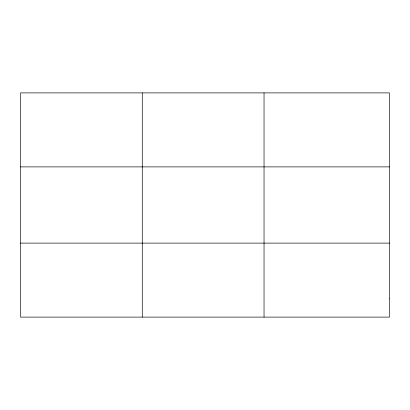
<?xml version="1.0" encoding="UTF-8"?>
<svg xmlns="http://www.w3.org/2000/svg" width="410" height="410" viewBox="0 0 410 410"><rect width="100%" height="100%" fill="white"/><g stroke="black" fill="none" stroke-linecap="round" stroke-linejoin="round"><path stroke-width="0.61" d="M142.27 92.896L142.27 317.104M20.5 166.885L389.5 166.885M20.5 243.115L389.5 243.115M264.04 92.896L264.04 317.104M389.5 298.603L389.5 317.104L20.5 317.104L20.5 92.896L389.5 92.896L389.5 298.603"/></g></svg>
